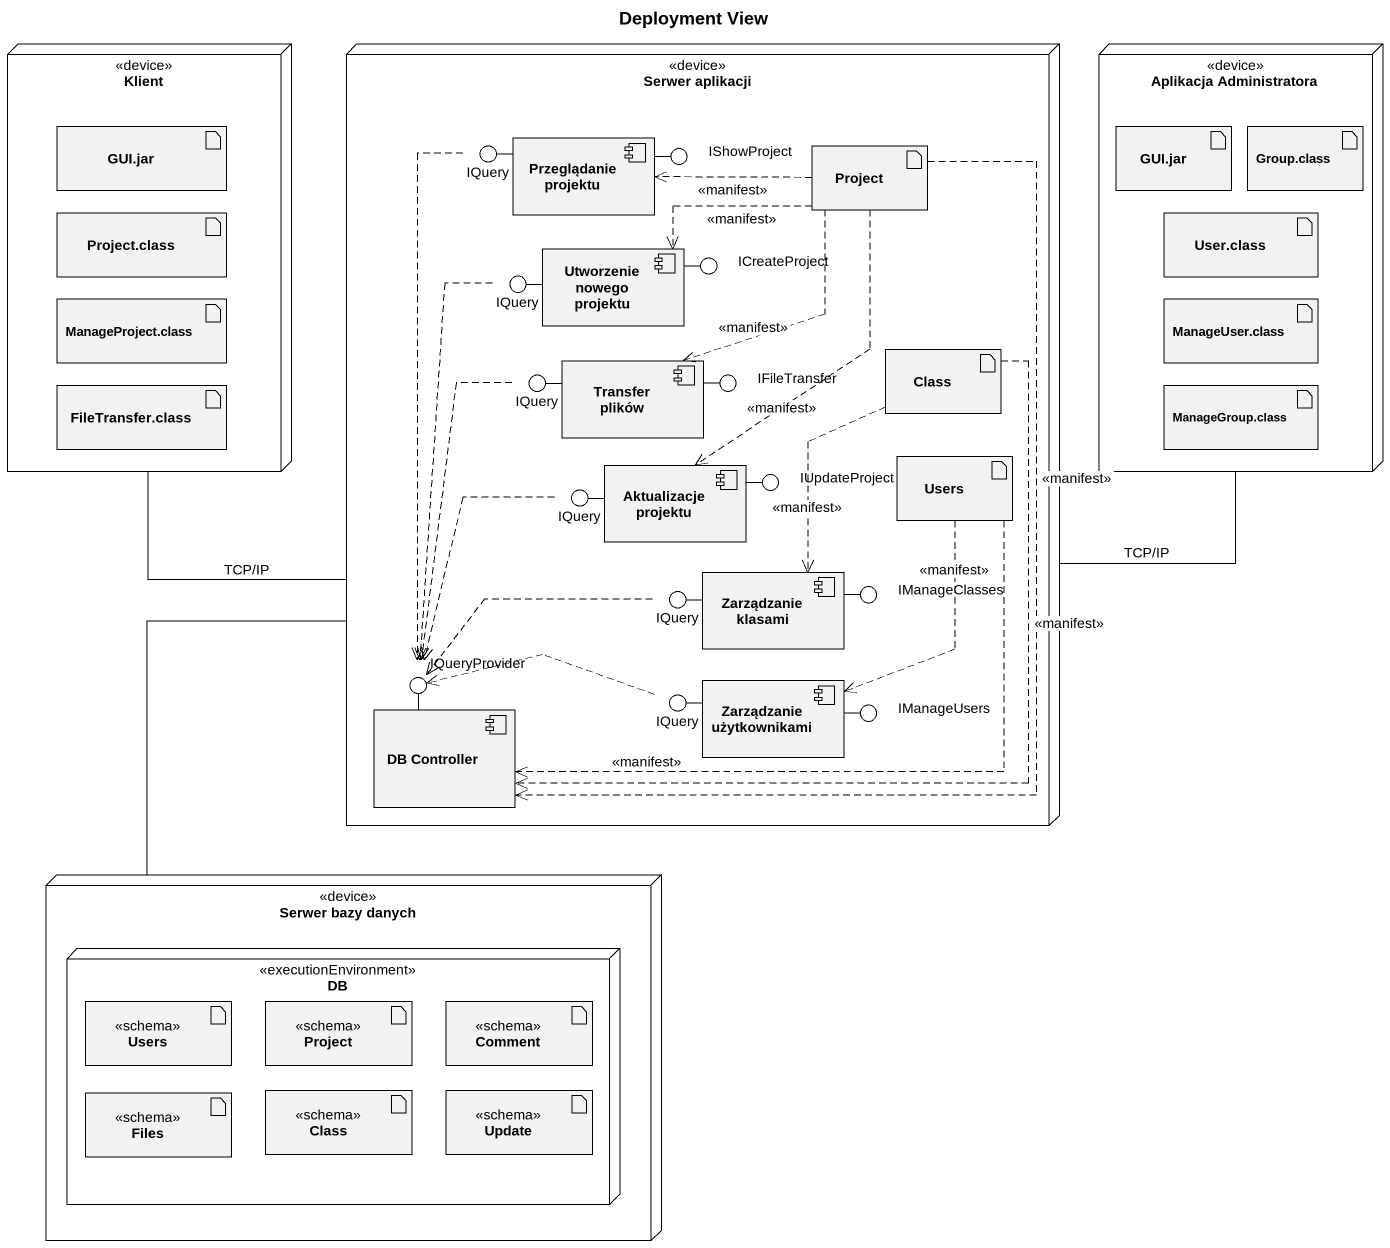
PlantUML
@startuml
title Deployment View
node Klient <<device>> {
  artifact "GUI.jar" as GUI_jar
  artifact "Project.class" as Project_class
  artifact "ManageProject.class" as ManageProject_class
  artifact "FileTransfer.class" as FileTransfer_class
}
node "Serwer aplikacji" as Serwer_aplikacji <<device>> {
  component "Przeglądanie projektu" as Przeglądanie_projektu
  artifact Project
  component "Utworzenie nowego projektu" as Utworzenie_nowego_projektu
  artifact "Class" as Class_
  component "Transfer plików" as Transfer_plików
  component "Aktualizacje projektu" as Aktualizacje_projektu
  artifact Users
  component "Zarządzanie klasami" as Zarządzanie_klasami
  component "Zarządzanie użytkownikami" as Zarządzanie_użytkownikami
  component "DB Controller" as DB_Controller
}
node "Aplikacja Administratora" as Aplikacja_Administratora <<device>> {
  artifact "GUI.jar" as GUI_jar_2
  artifact "Group.class" as Group_class
  artifact "User.class" as User_class
  artifact "ManageUser.class" as ManageUser_class
  artifact "ManageGroup.class" as ManageGroup_class
}
() IQuery
() IShowProject
() "IQuery" as IQuery_2
() ICreateProject
() "IQuery" as IQuery_3
() IFileTransfer
() "IQuery" as IQuery_4
() IUpdateProject
() "IQuery" as IQuery_5
() IManageClasses
() IQueryProvider
() "IQuery" as IQuery_6
() IManageUsers
node "Serwer bazy danych" as Serwer_bazy_danych <<device>> {
  node DB <<executionEnvironment>> {
    artifact "Users" as Users_2 <<schema>>
    artifact "Project" as Project_2 <<schema>>
    artifact Comment <<schema>>
    artifact Files <<schema>>
    artifact "Class" as Class__2 <<schema>>
    artifact Update <<schema>>
  }
}
Przeglądanie_projektu -left- IQuery
Przeglądanie_projektu -right- IShowProject
Utworzenie_nowego_projektu -left- IQuery_2
Utworzenie_nowego_projektu -right- ICreateProject
Transfer_plików -left- IQuery_3
Transfer_plików -right- IFileTransfer
Aktualizacje_projektu -left- IQuery_4
Aktualizacje_projektu -right- IUpdateProject
Zarządzanie_klasami -left- IQuery_5
Zarządzanie_klasami -right- IManageClasses
DB_Controller -up- IQueryProvider
Zarządzanie_użytkownikami -left- IQuery_6
Zarządzanie_użytkownikami -right- IManageUsers
Serwer_aplikacji -left- Klient : TCP/IP
Serwer_aplikacji -right- Aplikacja_Administratora : TCP/IP
Serwer_aplikacji -- Serwer_bazy_danych
IQuery ..> IQueryProvider
Project .left.> Przeglądanie_projektu : <<manifest>>
Project .left.> Utworzenie_nowego_projektu : <<manifest>>
Project ..> Transfer_plików : <<manifest>>
Project ..> Aktualizacje_projektu : <<manifest>>
Project ..> DB_Controller : <<manifest>>
IQuery_2 ..> IQueryProvider
Class_ ..> Zarządzanie_klasami : <<manifest>>
Class_ ..> DB_Controller : <<manifest>>
IQuery_3 ..> IQueryProvider
Users ..> Zarządzanie_użytkownikami : <<manifest>>
Users .left.> DB_Controller : <<manifest>>
IQuery_4 ..> IQueryProvider
IQuery_5 .left.> IQueryProvider
IQuery_6 .left.> IQueryProvider
@enduml
